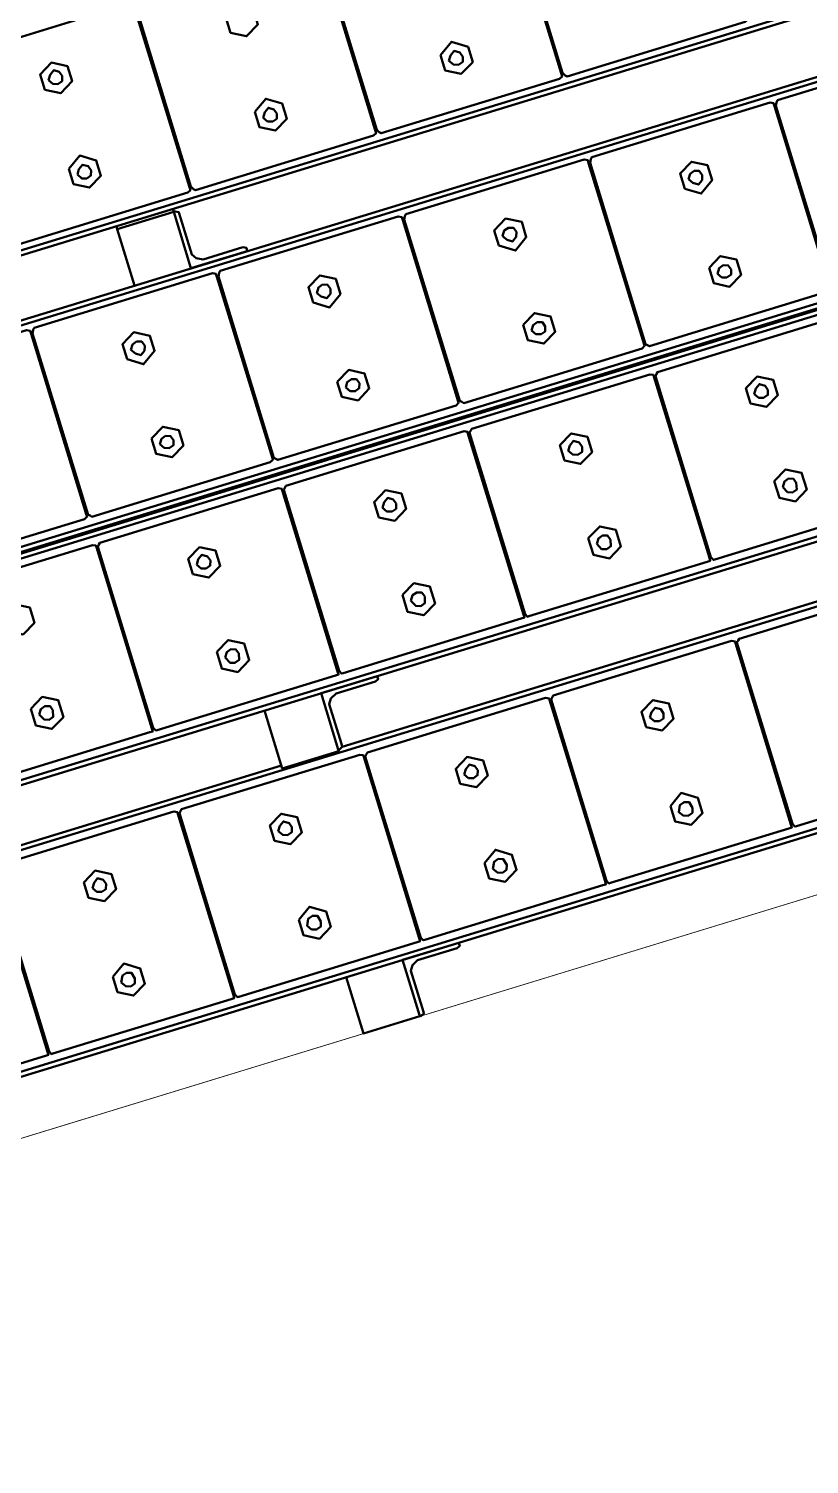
# Model space of a CAD drawing. Header units: inches. Extents: x 543393 to 2689207, y 1841861 to 9121372.
# Drawn here: x 547519.386 to 547520.049, y 1841968.599 to 1841969.817 of the extents above; entities that cross this region are included whole.
import ezdxf

# ---------------------------------------------------------------- set-up
doc = ezdxf.new("R2010")
doc.units = ezdxf.units.IN
doc.header["$MEASUREMENT"] = 0
doc.layers.add('Kich thuoc', color=8, linetype='Continuous', lineweight=18)

# ---------------------------------------------------------------- blocks, each defined once
blk = doc.blocks.new('Dan AC 220')
at = {"lineweight": 50}
for points in [[(103.2, 622.1), (28.8, 622.1), (28.8, 626.2), (28.8, 661.3), (28.8, 668.1), (3788, 668.1), (3788, 672.2), (3788, 958.9), (3737.9, 958.9), (3737.9, 672.2)], [(1938.8, 958.9), (1988.9, 958.9), (1988.9, 908.9)], [(78.9, 904.8), (3737.9, 904.8)], [(128.9, 908.9), (3687.9, 908.9)], [(1589.8, 883.2), (1588.5, 883.2)], [(1589.8, 881.8), (1588.5, 881.8)], [(1589.8, 879.1), (1588.5, 879.1)], [(1589.8, 877.8), (1588.5, 877.8)], [(1754.9, 883.2), (1753.5, 883.2)], [(1754.9, 881.8), (1753.5, 881.8)], [(1754.9, 879.1), (1753.5, 879.1)], [(1754.9, 877.8), (1753.5, 877.8)], [(1919.9, 883.2), (1918.5, 883.2)], [(1919.9, 881.8), (1918.5, 881.8)], [(1919.9, 879.1), (1918.5, 879.1)], [(1919.9, 877.8), (1918.5, 877.8)], [(2084.9, 883.2), (2083.6, 883.2)], [(2084.9, 881.8), (2083.6, 881.8)], [(2084.9, 879.1), (2083.6, 879.1)], [(2084.9, 877.8), (2083.6, 877.8)], [(2250, 883.2), (2248.6, 883.2)], [(2250, 881.8), (2248.6, 881.8)], [(2250, 879.1), (2248.6, 879.1)], [(2250, 877.8), (2248.6, 877.8)], [(1589.8, 871), (1588.5, 871)], [(1589.8, 869.7), (1588.5, 869.7), (1589.8, 869.7)], [(1589.8, 865.6), (1588.5, 865.6)], [(1754.9, 871), (1753.5, 871)], [(1754.9, 869.7), (1753.5, 869.7), (1754.9, 869.7)], [(1754.9, 865.6), (1753.5, 865.6)], [(1919.9, 871), (1918.5, 871)], [(1919.9, 869.7), (1918.5, 869.7), (1919.9, 869.7)], [(1919.9, 865.6), (1918.5, 865.6)], [(2084.9, 871), (2083.6, 871)], [(2084.9, 869.7), (2083.6, 869.7), (2084.9, 869.7)], [(2084.9, 865.6), (2083.6, 865.6)], [(2250, 871), (2248.6, 871)], [(2250, 869.7), (2248.6, 869.7), (2250, 869.7)], [(2250, 865.6), (2248.6, 865.6)], [(1589.8, 861.5), (1588.5, 861.5)], [(1589.8, 861.5), (1588.5, 861.5), (1589.8, 861.5)], [(1589.8, 857.5), (1588.5, 857.5)], [(1754.9, 861.5), (1753.5, 861.5)], [(1754.9, 861.5), (1753.5, 861.5), (1754.9, 861.5)], [(1754.9, 857.5), (1753.5, 857.5)], [(1919.9, 861.5), (1918.5, 861.5)], [(1919.9, 861.5), (1918.5, 861.5), (1919.9, 861.5)], [(1919.9, 857.5), (1918.5, 857.5)], [(2084.9, 861.5), (2083.6, 861.5)], [(2084.9, 861.5), (2083.6, 861.5), (2084.9, 861.5)], [(2084.9, 857.5), (2083.6, 857.5)], [(2250, 861.5), (2248.6, 861.5)], [(2250, 861.5), (2248.6, 861.5), (2250, 861.5)], [(2250, 857.5), (2248.6, 857.5)], [(1589.8, 850.7), (1588.5, 850.7)], [(1589.8, 849.4), (1588.5, 849.4)], [(1589.8, 841.3), (1588.5, 841.3)], [(1754.9, 850.7), (1753.5, 850.7)], [(1754.9, 849.4), (1753.5, 849.4)], [(1754.9, 841.3), (1753.5, 841.3)], [(1919.9, 850.7), (1918.5, 850.7)], [(1919.9, 849.4), (1918.5, 849.4)], [(1919.9, 841.3), (1918.5, 841.3)], [(2084.9, 850.7), (2083.6, 850.7)], [(2084.9, 849.4), (2083.6, 849.4)], [(2084.9, 841.3), (2083.6, 841.3)], [(2250, 850.7), (2248.6, 850.7)], [(2250, 849.4), (2248.6, 849.4)], [(2250, 841.3), (2248.6, 841.3)], [(1589.8, 835.8), (1588.5, 835.8)], [(1589.8, 831.8), (1588.5, 831.8)], [(1589.8, 830.4), (1588.5, 830.4)], [(1589.8, 829.1), (1588.5, 829.1)], [(1754.9, 835.8), (1753.5, 835.8)], [(1754.9, 831.8), (1753.5, 831.8)], [(1754.9, 830.4), (1753.5, 830.4)], [(1754.9, 829.1), (1753.5, 829.1)], [(1919.9, 835.8), (1918.5, 835.8)], [(1919.9, 831.8), (1918.5, 831.8)], [(1919.9, 830.4), (1918.5, 830.4)], [(1919.9, 829.1), (1918.5, 829.1)], [(2084.9, 835.8), (2083.6, 835.8)], [(2084.9, 831.8), (2083.6, 831.8)], [(2084.9, 830.4), (2083.6, 830.4)], [(2084.9, 829.1), (2083.6, 829.1)], [(1589.8, 827.7), (1588.5, 827.7)], [(1589.8, 825), (1588.5, 825)], [(1589.8, 823.7), (1588.5, 823.7), (1589.8, 823.7)], [(1589.8, 818.3), (1588.5, 818.3)], [(1589.8, 816.9), (1588.5, 816.9), (1589.8, 816.9)], [(1754.9, 827.7), (1753.5, 827.7)], [(1754.9, 825), (1753.5, 825)], [(1754.9, 823.7), (1753.5, 823.7), (1754.9, 823.7)], [(1754.9, 818.3), (1753.5, 818.3)], [(1754.9, 816.9), (1753.5, 816.9), (1754.9, 816.9)], [(1919.9, 827.7), (1918.5, 827.7)], [(1919.9, 825), (1918.5, 825)], [(1919.9, 823.7), (1918.5, 823.7), (1919.9, 823.7)], [(1919.9, 818.3), (1918.5, 818.3)], [(1919.9, 816.9), (1918.5, 816.9), (1919.9, 816.9)], [(2084.9, 827.7), (2083.6, 827.7)], [(2084.9, 825), (2083.6, 825)], [(2084.9, 823.7), (2083.6, 823.7), (2084.9, 823.7)], [(2084.9, 818.3), (2083.6, 818.3)], [(2084.9, 816.9), (2083.6, 816.9), (2084.9, 816.9)], [(1589.8, 812.8), (1588.5, 812.8)], [(1589.8, 811.5), (1588.5, 811.5)], [(1589.8, 810.1), (1588.5, 810.1)], [(1754.9, 812.8), (1753.5, 812.8)], [(1754.9, 811.5), (1753.5, 811.5)], [(1754.9, 810.1), (1753.5, 810.1)], [(1919.9, 812.8), (1918.5, 812.8)], [(1919.9, 811.5), (1918.5, 811.5)], [(1919.9, 810.1), (1918.5, 810.1)], [(2084.9, 812.8), (2083.6, 812.8)], [(2084.9, 811.5), (2083.6, 811.5)], [(2084.9, 810.1), (2083.6, 810.1)], [(1589.8, 800.7), (1588.5, 800.7)], [(1589.8, 799.3), (1588.5, 799.3)], [(1589.8, 798), (1588.5, 798)], [(1754.9, 800.7), (1753.5, 800.7)], [(1754.9, 799.3), (1753.5, 799.3)], [(1754.9, 798), (1753.5, 798)], [(1919.9, 800.7), (1918.5, 800.7)], [(1919.9, 799.3), (1918.5, 799.3)], [(1919.9, 798), (1918.5, 798)], [(2084.9, 800.7), (2083.6, 800.7)], [(2084.9, 799.3), (2083.6, 799.3)], [(2084.9, 798), (2083.6, 798)], [(1589.8, 789.9), (1588.5, 789.9), (1589.8, 789.9)], [(1589.8, 788.5), (1588.5, 788.5)], [(1754.9, 789.9), (1753.5, 789.9), (1754.9, 789.9)], [(1754.9, 788.5), (1753.5, 788.5)], [(1919.9, 789.9), (1918.5, 789.9), (1919.9, 789.9)], [(1919.9, 788.5), (1918.5, 788.5)], [(2084.9, 789.9), (2083.6, 789.9), (2084.9, 789.9)], [(2084.9, 788.5), (2083.6, 788.5)], [(1589.8, 770.9), (1588.5, 770.9)], [(1754.9, 770.9), (1753.5, 770.9)], [(1919.9, 770.9), (1918.5, 770.9)], [(2084.9, 770.9), (2083.6, 770.9)], [(3737.9, 724.9), (78.9, 724.9)], [(1934.8, 720.9), (1088, 720.9)], [(1988.9, 672.2), (1988.9, 723.6), (1938.8, 723.6), (1938.8, 722.2)], [(2835.7, 720.9), (1988.9, 720.9)], [(3788, 672.2), (28.8, 672.2)], [(1589.8, 646.5), (1588.5, 646.5)], [(1754.9, 646.5), (1753.5, 646.5)], [(1919.9, 646.5), (1918.5, 646.5)], [(2084.9, 646.5), (2083.6, 646.5)], [(1589.8, 645.1), (1588.5, 645.1)], [(1589.8, 641.1), (1588.5, 641.1)], [(1589.8, 639.7), (1588.5, 639.7)], [(1589.8, 639.7), (1588.5, 639.7), (1589.8, 639.7)], [(1589.8, 634.3), (1588.5, 634.3)], [(1754.9, 645.1), (1753.5, 645.1)], [(1754.9, 641.1), (1753.5, 641.1)], [(1754.9, 639.7), (1753.5, 639.7)], [(1754.9, 639.7), (1753.5, 639.7), (1754.9, 639.7)], [(1754.9, 634.3), (1753.5, 634.3)], [(1919.9, 645.1), (1918.5, 645.1)], [(1919.9, 641.1), (1918.5, 641.1)], [(1919.9, 639.7), (1918.5, 639.7)], [(1919.9, 639.7), (1918.5, 639.7), (1919.9, 639.7)], [(1919.9, 634.3), (1918.5, 634.3)], [(2084.9, 645.1), (2083.6, 645.1)], [(2084.9, 641.1), (2083.6, 641.1)], [(2084.9, 639.7), (2083.6, 639.7)], [(2084.9, 639.7), (2083.6, 639.7), (2084.9, 639.7)], [(2084.9, 634.3), (2083.6, 634.3)], [(1589.8, 632.9), (1588.5, 632.9), (1589.8, 632.9)], [(1589.8, 628.9), (1588.5, 628.9)], [(1589.8, 624.8), (1588.5, 624.8)], [(1589.8, 624.8), (1588.5, 624.8), (1589.8, 624.8)], [(1754.9, 632.9), (1753.5, 632.9), (1754.9, 632.9)], [(1754.9, 628.9), (1753.5, 628.9)], [(1754.9, 624.8), (1753.5, 624.8)], [(1754.9, 624.8), (1753.5, 624.8), (1754.9, 624.8)], [(1919.9, 632.9), (1918.5, 632.9), (1919.9, 632.9)], [(1919.9, 628.9), (1918.5, 628.9)], [(1919.9, 624.8), (1918.5, 624.8)], [(1919.9, 624.8), (1918.5, 624.8), (1919.9, 624.8)], [(2084.9, 632.9), (2083.6, 632.9), (2084.9, 632.9)], [(2084.9, 628.9), (2083.6, 628.9)], [(2084.9, 624.8), (2083.6, 624.8)], [(2084.9, 624.8), (2083.6, 624.8), (2084.9, 624.8)], [(1589.8, 619.4), (1588.5, 619.4)], [(1589.8, 619.4), (1588.5, 619.4), (1589.8, 619.4)], [(1589.8, 614), (1588.5, 614)], [(1589.8, 612.6), (1588.5, 612.6)], [(1754.9, 619.4), (1753.5, 619.4)], [(1754.9, 619.4), (1753.5, 619.4), (1754.9, 619.4)], [(1754.9, 614), (1753.5, 614)], [(1754.9, 612.6), (1753.5, 612.6)], [(1919.9, 619.4), (1918.5, 619.4)], [(1919.9, 619.4), (1918.5, 619.4), (1919.9, 619.4)], [(1919.9, 614), (1918.5, 614)], [(1919.9, 612.6), (1918.5, 612.6)], [(2084.9, 619.4), (2083.6, 619.4)], [(2084.9, 619.4), (2083.6, 619.4), (2084.9, 619.4)], [(2084.9, 614), (2083.6, 614)], [(2084.9, 612.6), (2083.6, 612.6)], [(1589.8, 603.2), (1588.5, 603.2)], [(1589.8, 599.1), (1588.5, 599.1)], [(1754.9, 603.2), (1753.5, 603.2)], [(1754.9, 599.1), (1753.5, 599.1)], [(1919.9, 603.2), (1918.5, 603.2)], [(1919.9, 599.1), (1918.5, 599.1)], [(2084.9, 603.2), (2083.6, 603.2)], [(2084.9, 599.1), (2083.6, 599.1)], [(1589.8, 595.1), (1588.5, 595.1)], [(1589.8, 593.7), (1588.5, 593.7)], [(1589.8, 592.4), (1588.5, 592.4)], [(1589.8, 591), (1588.5, 591)], [(1589.8, 588.3), (1588.5, 588.3)], [(1589.8, 586.9), (1588.5, 586.9)], [(1589.8, 585.6), (1588.5, 585.6)], [(1754.9, 595.1), (1753.5, 595.1)], [(1754.9, 593.7), (1753.5, 593.7)], [(1754.9, 592.4), (1753.5, 592.4)], [(1754.9, 591), (1753.5, 591)], [(1754.9, 588.3), (1753.5, 588.3)], [(1754.9, 586.9), (1753.5, 586.9)], [(1754.9, 585.6), (1753.5, 585.6)], [(1919.9, 595.1), (1918.5, 595.1)], [(1919.9, 593.7), (1918.5, 593.7)], [(1919.9, 592.4), (1918.5, 592.4)], [(1919.9, 591), (1918.5, 591)], [(1919.9, 588.3), (1918.5, 588.3)], [(1919.9, 586.9), (1918.5, 586.9)], [(1919.9, 585.6), (1918.5, 585.6)], [(2084.9, 595.1), (2083.6, 595.1)], [(2084.9, 593.7), (2083.6, 593.7)], [(2084.9, 592.4), (2083.6, 592.4)], [(2084.9, 591), (2083.6, 591)], [(2084.9, 588.3), (2083.6, 588.3)], [(2084.9, 586.9), (2083.6, 586.9)], [(2084.9, 585.6), (2083.6, 585.6)], [(1589.8, 581.5), (1588.5, 581.5)], [(1589.8, 580.2), (1588.5, 580.2), (1589.8, 580.2)], [(1589.8, 576.1), (1588.5, 576.1)], [(1589.8, 574.8), (1588.5, 574.8)], [(1589.8, 573.4), (1588.5, 573.4)], [(1754.9, 581.5), (1753.5, 581.5)], [(1754.9, 580.2), (1753.5, 580.2), (1754.9, 580.2)], [(1754.9, 576.1), (1753.5, 576.1)], [(1754.9, 574.8), (1753.5, 574.8)], [(1754.9, 573.4), (1753.5, 573.4)], [(1919.9, 581.5), (1918.5, 581.5)], [(1919.9, 580.2), (1918.5, 580.2), (1919.9, 580.2)], [(1919.9, 576.1), (1918.5, 576.1)], [(1919.9, 574.8), (1918.5, 574.8)], [(1919.9, 573.4), (1918.5, 573.4)], [(2084.9, 581.5), (2083.6, 581.5)], [(2084.9, 580.2), (2083.6, 580.2), (2084.9, 580.2)], [(2084.9, 576.1), (2083.6, 576.1)], [(2084.9, 574.8), (2083.6, 574.8)], [(2084.9, 573.4), (2083.6, 573.4)], [(1589.8, 564), (1588.5, 564)], [(1589.8, 562.6), (1588.5, 562.6)], [(1589.8, 561.2), (1588.5, 561.2)], [(1754.9, 564), (1753.5, 564)], [(1754.9, 562.6), (1753.5, 562.6)], [(1754.9, 561.2), (1753.5, 561.2)], [(1919.9, 564), (1918.5, 564)], [(1919.9, 562.6), (1918.5, 562.6)], [(1919.9, 561.2), (1918.5, 561.2)], [(2084.9, 564), (2083.6, 564)], [(2084.9, 562.6), (2083.6, 562.6)], [(2084.9, 561.2), (2083.6, 561.2)], [(1589.8, 553.1), (1588.5, 553.1), (1589.8, 553.1)], [(1589.8, 551.8), (1588.5, 551.8)], [(1754.9, 553.1), (1753.5, 553.1), (1754.9, 553.1)], [(1754.9, 551.8), (1753.5, 551.8)], [(1919.9, 553.1), (1918.5, 553.1), (1919.9, 553.1)], [(1919.9, 551.8), (1918.5, 551.8)], [(2084.9, 553.1), (2083.6, 553.1), (2084.9, 553.1)], [(2084.9, 551.8), (2083.6, 551.8)], [(3788, 488.2), (3788, 485.5), (3788, 484.1), (28.8, 484.1), (28.8, 485.5), (28.8, 488.2), (3788, 488.2), (3788, 495), (3788, 530.1), (3788, 534.2), (3732.5, 534.2)], [(1589.8, 534.2), (1588.5, 534.2)], [(1754.9, 534.2), (1753.5, 534.2)], [(1919.9, 534.2), (1918.5, 534.2)], [(2084.9, 534.2), (2083.6, 534.2)], [(28.8, 478.7), (28.8, 481.4), (28.8, 482.8), (3788, 482.8), (3788, 481.4), (3788, 478.7), (28.8, 478.7), (28.8, 472), (28.8, 435.4), (28.8, 432.7), (103.2, 432.7)], [(1938.8, 482.8), (1938.8, 484.1)], [(1988.9, 482.8), (1988.9, 484.1)], [(1589.8, 455.7), (1588.5, 455.7)], [(1589.8, 454.4), (1588.5, 454.4)], [(1589.8, 451.7), (1588.5, 451.7)], [(1754.9, 455.7), (1753.5, 455.7)], [(1754.9, 454.4), (1753.5, 454.4)], [(1754.9, 451.7), (1753.5, 451.7)], [(1919.9, 455.7), (1918.5, 455.7)], [(1919.9, 454.4), (1918.5, 454.4)], [(1919.9, 451.7), (1918.5, 451.7)], [(2084.9, 455.7), (2083.6, 455.7)], [(2084.9, 454.4), (2083.6, 454.4)], [(2084.9, 451.7), (2083.6, 451.7)], [(1589.8, 450.3), (1588.5, 450.3), (1589.8, 450.3)], [(1589.8, 449), (1588.5, 449)], [(1589.8, 444.9), (1588.5, 444.9)], [(1589.8, 443.6), (1588.5, 443.6)], [(1589.8, 442.2), (1588.5, 442.2)], [(1754.9, 450.3), (1753.5, 450.3), (1754.9, 450.3)], [(1754.9, 449), (1753.5, 449)], [(1754.9, 444.9), (1753.5, 444.9)], [(1754.9, 443.6), (1753.5, 443.6)], [(1754.9, 442.2), (1753.5, 442.2)], [(1919.9, 450.3), (1918.5, 450.3), (1919.9, 450.3)], [(1919.9, 449), (1918.5, 449)], [(1919.9, 444.9), (1918.5, 444.9)], [(1919.9, 443.6), (1918.5, 443.6)], [(1919.9, 442.2), (1918.5, 442.2)], [(2084.9, 450.3), (2083.6, 450.3), (2084.9, 450.3)], [(2084.9, 449), (2083.6, 449)], [(2084.9, 444.9), (2083.6, 444.9)], [(2084.9, 443.6), (2083.6, 443.6)], [(2084.9, 442.2), (2083.6, 442.2)], [(1589.8, 438.2), (1588.5, 438.2)], [(1589.8, 434.1), (1588.5, 434.1)], [(1589.8, 434.1), (1588.5, 434.1), (1589.8, 434.1)], [(1589.8, 430), (1588.5, 430), (1589.8, 430)], [(1589.8, 428.7), (1588.5, 428.7)], [(1754.9, 438.2), (1753.5, 438.2)], [(1754.9, 434.1), (1753.5, 434.1)], [(1754.9, 434.1), (1753.5, 434.1), (1754.9, 434.1)], [(1754.9, 430), (1753.5, 430), (1754.9, 430)], [(1754.9, 428.7), (1753.5, 428.7)], [(1919.9, 438.2), (1918.5, 438.2)], [(1919.9, 434.1), (1918.5, 434.1)], [(1919.9, 434.1), (1918.5, 434.1), (1919.9, 434.1)], [(1919.9, 430), (1918.5, 430), (1919.9, 430)], [(1919.9, 428.7), (1918.5, 428.7)], [(2084.9, 438.2), (2083.6, 438.2)], [(2084.9, 434.1), (2083.6, 434.1)], [(2084.9, 434.1), (2083.6, 434.1), (2084.9, 434.1)], [(2084.9, 430), (2083.6, 430), (2084.9, 430)], [(2084.9, 428.7), (2083.6, 428.7)], [(1589.8, 417.9), (1588.5, 417.9)], [(1589.8, 416.5), (1588.5, 416.5)], [(1754.9, 417.9), (1753.5, 417.9)], [(1754.9, 416.5), (1753.5, 416.5)], [(1919.9, 417.9), (1918.5, 417.9)], [(1919.9, 416.5), (1918.5, 416.5)], [(2084.9, 417.9), (2083.6, 417.9)], [(2084.9, 416.5), (2083.6, 416.5)], [(1424.8, 404.3), (1423.5, 404.3)], [(1589.8, 413.8), (1588.5, 413.8)], [(1589.8, 409.7), (1588.5, 409.7)], [(1589.8, 404.3), (1588.5, 404.3)], [(1754.9, 413.8), (1753.5, 413.8)], [(1754.9, 409.7), (1753.5, 409.7)], [(1754.9, 404.3), (1753.5, 404.3)], [(1919.9, 413.8), (1918.5, 413.8)], [(1919.9, 409.7), (1918.5, 409.7)], [(1919.9, 404.3), (1918.5, 404.3)], [(2084.9, 413.8), (2083.6, 413.8)], [(2084.9, 409.7), (2083.6, 409.7)], [(2084.9, 404.3), (2083.6, 404.3)], [(1424.8, 401.6), (1423.5, 401.6)], [(1424.8, 397.6), (1423.5, 397.6)], [(1424.8, 396.2), (1423.5, 396.2), (1424.8, 396.2)], [(1424.8, 392.2), (1423.5, 392.2)], [(1424.8, 390.8), (1423.5, 390.8)], [(1589.8, 401.6), (1588.5, 401.6)], [(1589.8, 397.6), (1588.5, 397.6)], [(1589.8, 396.2), (1588.5, 396.2), (1589.8, 396.2)], [(1589.8, 392.2), (1588.5, 392.2)], [(1589.8, 390.8), (1588.5, 390.8)], [(1754.9, 401.6), (1753.5, 401.6)], [(1754.9, 397.6), (1753.5, 397.6)], [(1754.9, 396.2), (1753.5, 396.2), (1754.9, 396.2)], [(1754.9, 392.2), (1753.5, 392.2)], [(1754.9, 390.8), (1753.5, 390.8)], [(1919.9, 401.6), (1918.5, 401.6)], [(1919.9, 397.6), (1918.5, 397.6)], [(1919.9, 396.2), (1918.5, 396.2), (1919.9, 396.2)], [(1919.9, 392.2), (1918.5, 392.2)], [(1919.9, 390.8), (1918.5, 390.8)], [(2084.9, 401.6), (2083.6, 401.6)], [(2084.9, 397.6), (2083.6, 397.6)], [(2084.9, 396.2), (2083.6, 396.2), (2084.9, 396.2)], [(2084.9, 392.2), (2083.6, 392.2)], [(2084.9, 390.8), (2083.6, 390.8)], [(1424.8, 389.5), (1423.5, 389.5)], [(1424.8, 385.4), (1423.5, 385.4)], [(1424.8, 384), (1423.5, 384), (1424.8, 384)], [(1424.8, 380), (1423.5, 380)], [(1424.8, 378.6), (1423.5, 378.6)], [(1589.8, 389.5), (1588.5, 389.5)], [(1589.8, 385.4), (1588.5, 385.4)], [(1589.8, 384), (1588.5, 384), (1589.8, 384)], [(1589.8, 380), (1588.5, 380)], [(1589.8, 378.6), (1588.5, 378.6)], [(1754.9, 389.5), (1753.5, 389.5)], [(1754.9, 385.4), (1753.5, 385.4)], [(1754.9, 384), (1753.5, 384), (1754.9, 384)], [(1754.9, 380), (1753.5, 380)], [(1754.9, 378.6), (1753.5, 378.6)], [(1919.9, 389.5), (1918.5, 389.5)], [(1919.9, 385.4), (1918.5, 385.4)], [(1919.9, 384), (1918.5, 384), (1919.9, 384)], [(1919.9, 380), (1918.5, 380)], [(1919.9, 378.6), (1918.5, 378.6)], [(2084.9, 389.5), (2083.6, 389.5)], [(2084.9, 385.4), (2083.6, 385.4)], [(2084.9, 384), (2083.6, 384), (2084.9, 384)], [(2084.9, 380), (2083.6, 380)], [(2084.9, 378.6), (2083.6, 378.6)], [(1424.8, 373.2), (1423.5, 373.2)], [(1424.8, 371.9), (1423.5, 371.9), (1424.8, 371.9)], [(1424.8, 367.8), (1423.5, 367.8)], [(1424.8, 366.5), (1423.5, 366.5)], [(1589.8, 373.2), (1588.5, 373.2)], [(1589.8, 371.9), (1588.5, 371.9), (1589.8, 371.9)], [(1589.8, 367.8), (1588.5, 367.8)], [(1589.8, 366.5), (1588.5, 366.5)], [(1754.9, 373.2), (1753.5, 373.2)], [(1754.9, 371.9), (1753.5, 371.9), (1754.9, 371.9)], [(1754.9, 367.8), (1753.5, 367.8)], [(1754.9, 366.5), (1753.5, 366.5)], [(1919.9, 373.2), (1918.5, 373.2)], [(1919.9, 371.9), (1918.5, 371.9), (1919.9, 371.9)], [(1919.9, 367.8), (1918.5, 367.8)], [(1919.9, 366.5), (1918.5, 366.5)], [(2084.9, 373.2), (2083.6, 373.2)], [(2084.9, 371.9), (2083.6, 371.9), (2084.9, 371.9)], [(2084.9, 367.8), (2083.6, 367.8)], [(2084.9, 366.5), (2083.6, 366.5)], [(1424.8, 362.4), (1423.5, 362.4), (1424.8, 362.4)], [(1424.8, 361), (1423.5, 361)], [(1589.8, 362.4), (1588.5, 362.4), (1589.8, 362.4)], [(1589.8, 361), (1588.5, 361)], [(1754.9, 362.4), (1753.5, 362.4), (1754.9, 362.4)], [(1754.9, 361), (1753.5, 361)], [(1919.9, 362.4), (1918.5, 362.4), (1919.9, 362.4)], [(1919.9, 361), (1918.5, 361)], [(2084.9, 362.4), (2083.6, 362.4), (2084.9, 362.4)], [(2084.9, 361), (2083.6, 361)], [(3732.5, 344.8), (3788, 344.8), (3788, 340.8), (3788, 305.6), (3788, 298.8), (28.8, 298.8), (28.8, 294.8), (28.8, 3.9), (78.9, 3.9), (78.9, 294.8)], [(1424.8, 344.8), (1423.5, 344.8)], [(1589.8, 344.8), (1588.5, 344.8)], [(1754.9, 344.8), (1753.5, 344.8)], [(1919.9, 344.8), (1918.5, 344.8)], [(2084.9, 344.8), (2083.6, 344.8)], [(28.8, 294.8), (3788, 294.8)], [(1988.9, 244.7), (1988.9, 294.8)], [(1988.9, 242), (1988.9, 244.7), (1938.8, 244.7), (1938.8, 242)], [(78.9, 242), (3737.9, 242)], [(78.9, 238), (3737.9, 238)], [(1589.8, 216.3), (1588.5, 216.3)], [(1589.8, 215), (1588.5, 215)], [(1589.8, 212.3), (1588.5, 212.3)], [(1589.8, 210.9), (1588.5, 210.9)], [(1754.9, 216.3), (1753.5, 216.3)], [(1754.9, 215), (1753.5, 215)], [(1754.9, 212.3), (1753.5, 212.3)], [(1754.9, 210.9), (1753.5, 210.9)], [(1919.9, 216.3), (1918.5, 216.3)], [(1919.9, 215), (1918.5, 215)], [(1919.9, 212.3), (1918.5, 212.3)], [(1919.9, 210.9), (1918.5, 210.9)], [(1589.8, 204.1), (1588.5, 204.1)], [(1589.8, 202.8), (1588.5, 202.8), (1589.8, 202.8)], [(1589.8, 198.7), (1588.5, 198.7)], [(1754.9, 204.1), (1753.5, 204.1)], [(1754.9, 202.8), (1753.5, 202.8), (1754.9, 202.8)], [(1754.9, 198.7), (1753.5, 198.7)], [(1919.9, 204.1), (1918.5, 204.1)], [(1919.9, 202.8), (1918.5, 202.8), (1919.9, 202.8)], [(1919.9, 198.7), (1918.5, 198.7)], [(1589.8, 194.7), (1588.5, 194.7)], [(1589.8, 194.7), (1588.5, 194.7), (1589.8, 194.7)], [(1589.8, 190.6), (1588.5, 190.6), (1589.8, 190.6)], [(1589.8, 189.3), (1588.5, 189.3)], [(1754.9, 194.7), (1753.5, 194.7)], [(1754.9, 194.7), (1753.5, 194.7), (1754.9, 194.7)], [(1754.9, 190.6), (1753.5, 190.6), (1754.9, 190.6)], [(1754.9, 189.3), (1753.5, 189.3)], [(1754.9, 183.8), (1753.5, 183.8)], [(1919.9, 194.7), (1918.5, 194.7)], [(1919.9, 194.7), (1918.5, 194.7), (1919.9, 194.7)], [(1919.9, 190.6), (1918.5, 190.6), (1919.9, 190.6)], [(1919.9, 189.3), (1918.5, 189.3)], [(1919.9, 183.8), (1918.5, 183.8)], [(1754.9, 182.5), (1753.5, 182.5)], [(1754.9, 174.4), (1753.5, 174.4)], [(1919.9, 182.5), (1918.5, 182.5)], [(1919.9, 174.4), (1918.5, 174.4)], [(1754.9, 169), (1753.5, 169)], [(1754.9, 164.9), (1753.5, 164.9)], [(1754.9, 163.6), (1753.5, 163.6)], [(1754.9, 162.2), (1753.5, 162.2), (1754.9, 162.2)], [(1919.9, 169), (1918.5, 169)], [(1919.9, 164.9), (1918.5, 164.9)], [(1919.9, 163.6), (1918.5, 163.6)], [(1919.9, 162.2), (1918.5, 162.2), (1919.9, 162.2)], [(1754.9, 158.1), (1753.5, 158.1)], [(1754.9, 156.8), (1753.5, 156.8), (1754.9, 156.8)], [(1754.9, 152.7), (1753.5, 152.7)], [(1754.9, 150), (1753.5, 150), (1754.9, 150)], [(1919.9, 158.1), (1918.5, 158.1)], [(1919.9, 156.8), (1918.5, 156.8), (1919.9, 156.8)], [(1919.9, 152.7), (1918.5, 152.7)], [(1919.9, 150), (1918.5, 150), (1919.9, 150)], [(1754.9, 146), (1753.5, 146)], [(1754.9, 144.6), (1753.5, 144.6)], [(1754.9, 143.3), (1753.5, 143.3)], [(1919.9, 146), (1918.5, 146)], [(1919.9, 144.6), (1918.5, 144.6)], [(1919.9, 143.3), (1918.5, 143.3)], [(1919.9, 133.8), (1918.5, 133.8)], [(1919.9, 132.4), (1918.5, 132.4)], [(1919.9, 131.1), (1918.5, 131.1)], [(1919.9, 123), (1918.5, 123), (1919.9, 123)], [(1919.9, 121.6), (1918.5, 121.6)], [(1919.9, 104), (1918.5, 104)]]:
    blk.add_lwpolyline(points, dxfattribs=at)
for points in [[(28.8, 958.9), (3788, 958.9), (3788, 3.9), (28.8, 3.9)], [(28.8, 3.9), (3788.8, 3.9), (3788.8, 958.9), (28.8, 958.9)]]:
    blk.add_lwpolyline(points, close=True)
for points in [[(1934.8, 956.2), (1934.8, 957.6), (1937.5, 958.9), (1938.8, 958.9), (1938.8, 908.9), (1888.8, 908.9), (1888.8, 910.2), (1888.8, 911.6), (1891.5, 912.9), (1926.7, 912.9), (1932.1, 915.7), (1934.8, 919.7)], [(1588.5, 895.4), (1587.1, 898.1), (1585.8, 898.1), (1427.5, 898.1), (1424.8, 898.1), (1424.8, 895.4), (1424.8, 734.4), (1424.8, 733), (1427.5, 731.7), (1585.8, 731.7), (1587.1, 733), (1588.5, 734.4)], [(1753.5, 895.4), (1752.2, 898.1), (1750.8, 898.1), (1592.5, 898.1), (1589.8, 898.1), (1589.8, 895.4), (1589.8, 734.4), (1589.8, 733), (1592.5, 731.7), (1750.8, 731.7), (1752.2, 733), (1753.5, 734.4)], [(1918.5, 895.4), (1917.2, 898.1), (1915.8, 898.1), (1757.6, 898.1), (1754.9, 898.1), (1754.9, 895.4), (1754.9, 734.4), (1754.9, 733), (1757.6, 731.7), (1915.8, 731.7), (1917.2, 733), (1918.5, 734.4)], [(2083.6, 895.4), (2082.2, 898.1), (2080.9, 898.1), (1922.6, 898.1), (1919.9, 898.1), (1919.9, 895.4), (1919.9, 734.4), (1919.9, 733), (1922.6, 731.7), (2080.9, 731.7), (2082.2, 733), (2083.6, 734.4)], [(2248.6, 895.4), (2247.2, 898.1), (2245.9, 898.1), (2087.6, 898.1), (2084.9, 898.1), (2084.9, 895.4), (2084.9, 734.4), (2084.9, 733), (2087.6, 731.7), (2245.9, 731.7), (2247.2, 733), (2248.6, 734.4)], [(2413.6, 895.4), (2412.3, 898.1), (2410.9, 898.1), (2252.7, 898.1), (2250, 898.1), (2250, 895.4), (2250, 734.4), (2250, 733), (2252.7, 731.7), (2410.9, 731.7), (2412.3, 733), (2413.6, 734.4)], [(1588.5, 876.4), (1589.8, 876.4)], [(1683.2, 850.7), (1683.2, 864.2), (1671, 871), (1658.8, 864.2), (1658.8, 850.7), (1671, 842.6)], [(1753.5, 876.4), (1754.9, 876.4)], [(1848.2, 850.7), (1848.2, 864.2), (1836, 871), (1823.9, 864.2), (1823.9, 850.7), (1836, 842.6)], [(1918.5, 876.4), (1919.9, 876.4)], [(2013.2, 850.7), (2013.2, 864.2), (2001.1, 871), (1988.9, 864.2), (1988.9, 850.7), (2001.1, 842.6)], [(2083.6, 876.4), (2084.9, 876.4)], [(2178.3, 850.7), (2178.3, 864.2), (2166.1, 871), (2153.9, 864.2), (2153.9, 850.7), (2166.1, 842.6)], [(2248.6, 876.4), (2250, 876.4)], [(1588.5, 856.1), (1589.8, 856.1)], [(1677.8, 857.5), (1675.1, 861.5), (1671, 862.9), (1666.9, 861.5), (1665.6, 857.5), (1666.9, 852.1), (1671, 850.7), (1675.1, 852.1)], [(1753.5, 856.1), (1754.9, 856.1)], [(1842.8, 857.5), (1840.1, 861.5), (1836, 862.9), (1832, 861.5), (1830.6, 857.5), (1832, 852.1), (1836, 850.7), (1840.1, 852.1)], [(1918.5, 856.1), (1919.9, 856.1)], [(2007.8, 857.5), (2005.1, 861.5), (2001.1, 862.9), (1997, 861.5), (1995.6, 857.5), (1997, 852.1), (2001.1, 850.7), (2005.1, 852.1)], [(2083.6, 856.1), (2084.9, 856.1)], [(2172.8, 857.5), (2170.1, 861.5), (2166.1, 862.9), (2162, 861.5), (2160.7, 857.5), (2162, 852.1), (2166.1, 850.7), (2170.1, 852.1)], [(2248.6, 856.1), (2250, 856.1)], [(1588.5, 844), (1589.8, 844)], [(1753.5, 844), (1754.9, 844)], [(1918.5, 844), (1919.9, 844)], [(2083.6, 844), (2084.9, 844)], [(2248.6, 844), (2250, 844)], [(1588.5, 806.1), (1589.8, 806.1)], [(1753.5, 806.1), (1754.9, 806.1)], [(1918.5, 806.1), (1919.9, 806.1)], [(2083.6, 806.1), (2084.9, 806.1)], [(1588.5, 793.9), (1589.8, 793.9)], [(1753.5, 793.9), (1754.9, 793.9)], [(1918.5, 793.9), (1919.9, 793.9)], [(2083.6, 793.9), (2084.9, 793.9)], [(1683.2, 780.4), (1683.2, 766.9), (1671, 760.1), (1658.8, 766.9), (1658.8, 780.4), (1671, 787.1)], [(1848.2, 780.4), (1848.2, 766.9), (1836, 760.1), (1823.9, 766.9), (1823.9, 780.4), (1836, 787.1)], [(2013.2, 780.4), (2013.2, 766.9), (2001.1, 760.1), (1988.9, 766.9), (1988.9, 780.4), (2001.1, 787.1)], [(2178.3, 780.4), (2178.3, 766.9), (2166.1, 760.1), (2153.9, 766.9), (2153.9, 780.4), (2166.1, 787.1)], [(1677.8, 773.6), (1675.1, 777.7), (1671, 779), (1666.9, 777.7), (1665.6, 773.6), (1666.9, 769.6), (1671, 766.9), (1675.1, 769.6)], [(1842.8, 773.6), (1840.1, 777.7), (1836, 779), (1832, 777.7), (1830.6, 773.6), (1832, 769.6), (1836, 766.9), (1840.1, 769.6)], [(2007.8, 773.6), (2005.1, 777.7), (2001.1, 779), (1997, 777.7), (1995.6, 773.6), (1997, 769.6), (2001.1, 766.9), (2005.1, 769.6)], [(2172.8, 773.6), (2170.1, 777.7), (2166.1, 779), (2162, 777.7), (2160.7, 773.6), (2162, 769.6), (2166.1, 766.9), (2170.1, 769.6)], [(1934.8, 718.2), (1934.8, 720.9), (1937.5, 722.2), (1938.8, 722.2), (1938.8, 672.2), (1888.8, 672.2), (1888.8, 674.9), (1891.5, 676.2), (1926.7, 676.2), (1932.1, 678.9), (1934.8, 683)], [(1588.5, 658.6), (1587.1, 661.3), (1585.8, 661.3), (1427.5, 661.3), (1424.8, 661.3), (1424.8, 658.6), (1424.8, 497.7), (1424.8, 496.3), (1427.5, 495), (1585.8, 495), (1587.1, 496.3), (1588.5, 497.7)], [(1753.5, 658.6), (1752.2, 661.3), (1750.8, 661.3), (1592.5, 661.3), (1589.8, 661.3), (1589.8, 658.6), (1589.8, 497.7), (1589.8, 496.3), (1592.5, 495), (1750.8, 495), (1752.2, 496.3), (1753.5, 497.7)], [(1918.5, 658.6), (1917.2, 661.3), (1915.8, 661.3), (1757.6, 661.3), (1754.9, 661.3), (1754.9, 658.6), (1754.9, 497.7), (1754.9, 496.3), (1757.6, 495), (1915.8, 495), (1917.2, 496.3), (1918.5, 497.7)], [(2083.6, 658.6), (2082.2, 661.3), (2080.9, 661.3), (1922.6, 661.3), (1919.9, 661.3), (1919.9, 658.6), (1919.9, 497.7), (1919.9, 496.3), (1922.6, 495), (2080.9, 495), (2082.2, 496.3), (2083.6, 497.7)], [(2248.6, 658.6), (2247.2, 661.3), (2245.9, 661.3), (2087.6, 661.3), (2084.9, 661.3), (2084.9, 658.6), (2084.9, 497.7), (2084.9, 496.3), (2087.6, 495), (2245.9, 495), (2247.2, 496.3), (2248.6, 497.7)], [(1518.1, 612.6), (1518.1, 627.5), (1506, 634.3), (1493.8, 627.5), (1493.8, 612.6), (1506, 605.9)], [(1683.2, 612.6), (1683.2, 627.5), (1671, 634.3), (1658.8, 627.5), (1658.8, 612.6), (1671, 605.9)], [(1848.2, 612.6), (1848.2, 627.5), (1836, 634.3), (1823.9, 627.5), (1823.9, 612.6), (1836, 605.9)], [(2013.2, 612.6), (2013.2, 627.5), (2001.1, 634.3), (1988.9, 627.5), (1988.9, 612.6), (2001.1, 605.9)], [(2178.3, 612.6), (2178.3, 627.5), (2166.1, 634.3), (2153.9, 627.5), (2153.9, 612.6), (2166.1, 605.9)], [(1512.7, 619.4), (1510, 624.8), (1506, 626.2), (1501.9, 624.8), (1500.6, 619.4), (1501.9, 615.4), (1506, 614), (1510, 615.4)], [(1677.8, 619.4), (1675.1, 624.8), (1671, 626.2), (1666.9, 624.8), (1665.6, 619.4), (1666.9, 615.4), (1671, 614), (1675.1, 615.4)], [(1842.8, 619.4), (1840.1, 624.8), (1836, 626.2), (1832, 624.8), (1830.6, 619.4), (1832, 615.4), (1836, 614), (1840.1, 615.4)], [(2007.8, 619.4), (2005.1, 624.8), (2001.1, 626.2), (1997, 624.8), (1995.6, 619.4), (1997, 615.4), (2001.1, 614), (2005.1, 615.4)], [(2172.8, 619.4), (2170.1, 624.8), (2166.1, 626.2), (2162, 624.8), (2160.7, 619.4), (2162, 615.4), (2166.1, 614), (2170.1, 615.4)], [(1588.5, 607.2), (1589.8, 607.2)], [(1753.5, 607.2), (1754.9, 607.2)], [(1918.5, 607.2), (1919.9, 607.2)], [(2083.6, 607.2), (2084.9, 607.2)], [(1588.5, 569.4), (1589.8, 569.4)], [(1753.5, 569.4), (1754.9, 569.4)], [(1918.5, 569.4), (1919.9, 569.4)], [(2083.6, 569.4), (2084.9, 569.4)], [(1518.1, 543.7), (1518.1, 530.1), (1506, 523.4), (1493.8, 530.1), (1493.8, 543.7), (1506, 550.4)], [(1588.5, 557.2), (1589.8, 557.2)], [(1683.2, 543.7), (1683.2, 530.1), (1671, 523.4), (1658.8, 530.1), (1658.8, 543.7), (1671, 550.4)], [(1753.5, 557.2), (1754.9, 557.2)], [(1848.2, 543.7), (1848.2, 530.1), (1836, 523.4), (1823.9, 530.1), (1823.9, 543.7), (1836, 550.4)], [(1918.5, 557.2), (1919.9, 557.2)], [(2013.2, 543.7), (2013.2, 530.1), (2001.1, 523.4), (1988.9, 530.1), (1988.9, 543.7), (2001.1, 550.4)], [(2083.6, 557.2), (2084.9, 557.2)], [(2178.3, 543.7), (2178.3, 530.1), (2166.1, 523.4), (2153.9, 530.1), (2153.9, 543.7), (2166.1, 550.4)], [(1512.7, 536.9), (1510, 541), (1506, 542.3), (1501.9, 541), (1500.6, 536.9), (1501.9, 532.8), (1506, 530.1), (1510, 532.8)], [(1677.8, 536.9), (1675.1, 541), (1671, 542.3), (1666.9, 541), (1665.6, 536.9), (1666.9, 532.8), (1671, 530.1), (1675.1, 532.8)], [(1842.8, 536.9), (1840.1, 541), (1836, 542.3), (1832, 541), (1830.6, 536.9), (1832, 532.8), (1836, 530.1), (1840.1, 532.8)], [(2007.8, 536.9), (2005.1, 541), (2001.1, 542.3), (1997, 541), (1995.6, 536.9), (1997, 532.8), (2001.1, 530.1), (2005.1, 532.8)], [(1423.5, 469.3), (1422.1, 470.6), (1420.8, 472), (1262.5, 472), (1259.8, 470.6), (1259.8, 469.3), (1259.8, 308.3), (1259.8, 305.6), (1262.5, 304.2), (1420.8, 304.2), (1422.1, 305.6), (1423.5, 308.3)], [(1588.5, 469.3), (1587.1, 470.6), (1585.8, 472), (1427.5, 472), (1424.8, 470.6), (1424.8, 469.3), (1424.8, 308.3), (1424.8, 305.6), (1427.5, 304.2), (1585.8, 304.2), (1587.1, 305.6), (1588.5, 308.3)], [(1753.5, 469.3), (1752.2, 470.6), (1750.8, 472), (1592.5, 472), (1589.8, 470.6), (1589.8, 469.3), (1589.8, 308.3), (1589.8, 305.6), (1592.5, 304.2), (1750.8, 304.2), (1752.2, 305.6), (1753.5, 308.3)], [(1918.5, 469.3), (1917.2, 470.6), (1915.8, 472), (1757.6, 472), (1754.9, 470.6), (1754.9, 469.3), (1754.9, 308.3), (1754.9, 305.6), (1757.6, 304.2), (1915.8, 304.2), (1917.2, 305.6), (1918.5, 308.3)], [(2083.6, 469.3), (2082.2, 470.6), (2080.9, 472), (1922.6, 472), (1919.9, 470.6), (1919.9, 469.3), (1919.9, 308.3), (1919.9, 305.6), (1922.6, 304.2), (2080.9, 304.2), (2082.2, 305.6), (2083.6, 308.3)], [(2248.6, 469.3), (2247.2, 470.6), (2245.9, 472), (2087.6, 472), (2084.9, 470.6), (2084.9, 469.3), (2084.9, 308.3), (2084.9, 305.6), (2087.6, 304.2), (2245.9, 304.2), (2247.2, 305.6), (2248.6, 308.3)], [(1518.1, 423.3), (1518.1, 436.8), (1506, 443.6), (1493.8, 436.8), (1493.8, 423.3), (1506, 416.5)], [(1683.2, 423.3), (1683.2, 436.8), (1671, 443.6), (1658.8, 436.8), (1658.8, 423.3), (1671, 416.5)], [(1848.2, 423.3), (1848.2, 436.8), (1836, 443.6), (1823.9, 436.8), (1823.9, 423.3), (1836, 416.5)], [(2013.2, 423.3), (2013.2, 436.8), (2001.1, 443.6), (1988.9, 436.8), (1988.9, 423.3), (2001.1, 416.5)], [(1512.7, 430), (1510, 434.1), (1506, 435.4), (1501.9, 434.1), (1500.6, 430), (1501.9, 426), (1506, 424.6), (1510, 426)], [(1677.8, 430), (1675.1, 434.1), (1671, 435.4), (1666.9, 434.1), (1665.6, 430), (1666.9, 426), (1671, 424.6), (1675.1, 426)], [(1842.8, 430), (1840.1, 434.1), (1836, 435.4), (1832, 434.1), (1830.6, 430), (1832, 426), (1836, 424.6), (1840.1, 426)], [(2007.8, 430), (2005.1, 434.1), (2001.1, 435.4), (1997, 434.1), (1995.6, 430), (1997, 426), (2001.1, 424.6), (2005.1, 426)], [(1588.5, 423.3), (1589.8, 423.3)], [(1753.5, 423.3), (1754.9, 423.3)], [(1918.5, 423.3), (1919.9, 423.3)], [(2083.6, 423.3), (2084.9, 423.3)], [(1423.5, 403), (1424.8, 403)], [(1588.5, 403), (1589.8, 403)], [(1753.5, 403), (1754.9, 403)], [(1918.5, 403), (1919.9, 403)], [(2083.6, 403), (2084.9, 403)], [(1518.1, 352.9), (1518.1, 339.4), (1506, 332.6), (1493.8, 339.4), (1493.8, 352.9), (1506, 361)], [(1683.2, 352.9), (1683.2, 339.4), (1671, 332.6), (1658.8, 339.4), (1658.8, 352.9), (1671, 361)], [(1848.2, 352.9), (1848.2, 339.4), (1836, 332.6), (1823.9, 339.4), (1823.9, 352.9), (1836, 361)], [(2013.2, 352.9), (2013.2, 339.4), (2001.1, 332.6), (1988.9, 339.4), (1988.9, 352.9), (2001.1, 361)], [(1512.7, 346.2), (1510, 350.2), (1506, 352.9), (1501.9, 350.2), (1500.6, 346.2), (1501.9, 342.1), (1506, 340.8), (1510, 342.1)], [(1677.8, 346.2), (1675.1, 350.2), (1671, 352.9), (1666.9, 350.2), (1665.6, 346.2), (1666.9, 342.1), (1671, 340.8), (1675.1, 342.1)], [(1842.8, 346.2), (1840.1, 350.2), (1836, 352.9), (1832, 350.2), (1830.6, 346.2), (1832, 342.1), (1836, 340.8), (1840.1, 342.1)], [(2007.8, 346.2), (2005.1, 350.2), (2001.1, 352.9), (1997, 350.2), (1995.6, 346.2), (1997, 342.1), (2001.1, 340.8), (2005.1, 342.1)], [(1891.5, 290.7), (1888.8, 292.1), (1888.8, 293.4), (1888.8, 294.8), (1938.8, 294.8), (1938.8, 244.7), (1937.5, 244.7), (1934.8, 246.1), (1934.8, 247.4), (1934.8, 283.9), (1932.1, 288), (1926.7, 290.7)], [(1588.5, 228.5), (1587.1, 231.2), (1585.8, 232.5), (1427.5, 232.5), (1424.8, 231.2), (1424.8, 228.5), (1424.8, 67.5), (1424.8, 66.2), (1427.5, 64.8), (1585.8, 64.8), (1587.1, 66.2), (1588.5, 67.5)], [(1753.5, 228.5), (1752.2, 231.2), (1750.8, 232.5), (1592.5, 232.5), (1589.8, 231.2), (1589.8, 228.5), (1589.8, 67.5), (1589.8, 66.2), (1592.5, 64.8), (1750.8, 64.8), (1752.2, 66.2), (1753.5, 67.5)], [(1918.5, 228.5), (1917.2, 231.2), (1915.8, 232.5), (1757.6, 232.5), (1754.9, 231.2), (1754.9, 228.5), (1754.9, 67.5), (1754.9, 66.2), (1757.6, 64.8), (1915.8, 64.8), (1917.2, 66.2), (1918.5, 67.5)], [(2083.6, 228.5), (2082.2, 231.2), (2080.9, 232.5), (1922.6, 232.5), (1919.9, 231.2), (1919.9, 228.5), (1919.9, 67.5), (1919.9, 66.2), (1922.6, 64.8), (2080.9, 64.8), (2082.2, 66.2), (2083.6, 67.5)], [(1588.5, 209.5), (1589.8, 209.5)], [(1753.5, 209.5), (1754.9, 209.5)], [(1918.5, 209.5), (1919.9, 209.5)], [(1683.2, 183.8), (1683.2, 197.4), (1671, 204.1), (1658.8, 197.4), (1658.8, 183.8), (1671, 175.7)], [(1677.8, 190.6), (1675.1, 194.7), (1671, 196), (1666.9, 194.7), (1665.6, 190.6), (1666.9, 186.5), (1671, 183.8), (1675.1, 186.5)], [(1848.2, 183.8), (1848.2, 197.4), (1836, 204.1), (1823.9, 197.4), (1823.9, 183.8), (1836, 175.7)], [(1842.8, 190.6), (1840.1, 194.7), (1836, 196), (1832, 194.7), (1830.6, 190.6), (1832, 186.5), (1836, 183.8), (1840.1, 186.5)], [(2013.2, 183.8), (2013.2, 197.4), (2001.1, 204.1), (1988.9, 197.4), (1988.9, 183.8), (2001.1, 175.7)], [(2007.8, 190.6), (2005.1, 194.7), (2001.1, 196), (1997, 194.7), (1995.6, 190.6), (1997, 186.5), (2001.1, 183.8), (2005.1, 186.5)], [(1753.5, 177.1), (1754.9, 177.1)], [(1918.5, 177.1), (1919.9, 177.1)], [(1753.5, 139.2), (1754.9, 139.2)], [(1918.5, 139.2), (1919.9, 139.2)], [(1918.5, 127), (1919.9, 127)], [(1848.2, 113.5), (1848.2, 100), (1836, 93.2), (1823.9, 100), (1823.9, 113.5), (1836, 120.3)], [(2013.2, 113.5), (2013.2, 100), (2001.1, 93.2), (1988.9, 100), (1988.9, 113.5), (2001.1, 120.3)], [(2007.8, 106.7), (2005.1, 110.8), (2001.1, 112.2), (1997, 110.8), (1995.6, 106.7), (1997, 102.7), (2001.1, 100), (2005.1, 102.7)]]:
    blk.add_lwpolyline(points, close=True, dxfattribs=at)
blk = doc.blocks.new('NDK1')
blk.add_blockref('Dan AC 220', (240604.4, 54957.5))

msp = doc.modelspace()

# ---------------------------------------------------------------- block references
at = {"layer": 'Kich thuoc', "xscale": 0.001, "yscale": 0.001, "zscale": 0.001, "rotation": 197.0123114188912}
msp.add_blockref('NDK1', (547735.2883, 1842093.4113), dxfattribs=at)

doc.saveas('drawing.dxf')
